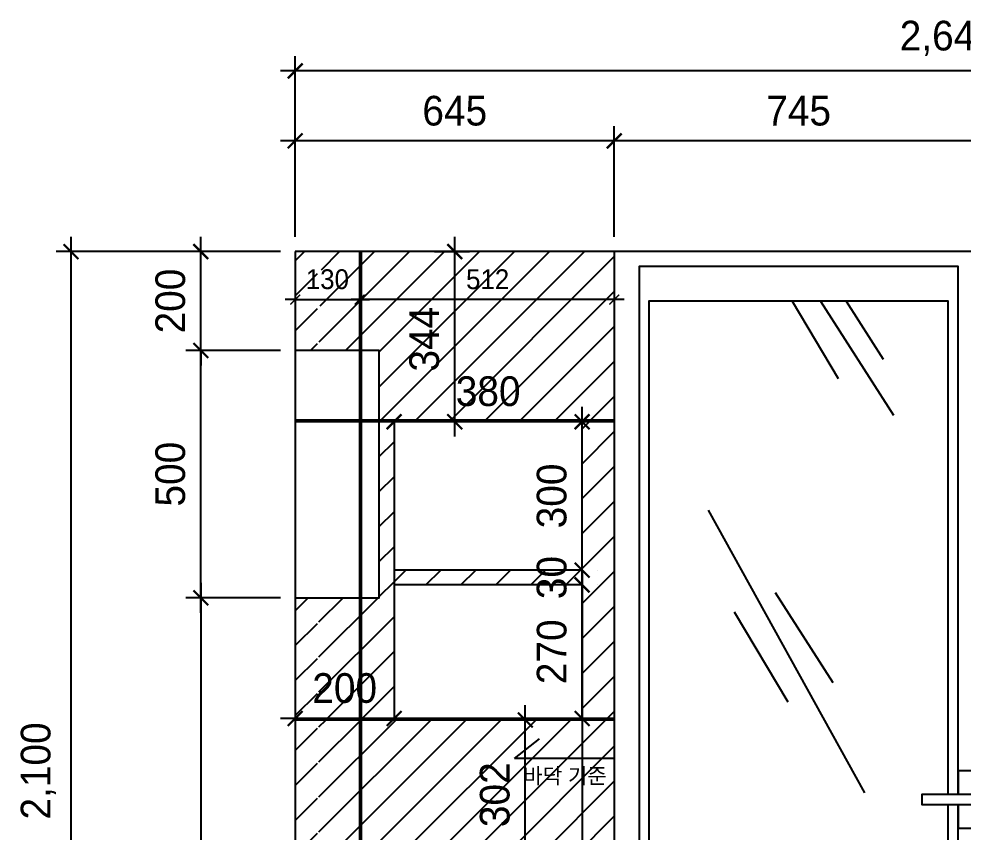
# Model space of a CAD drawing. Header units: millimetres. Extents: x 217202 to 745838, y -6815 to 171372.
# Drawn here: x 318119 to 320027, y 7904 to 9548 of the extents above; entities that cross this region are included whole.
import ezdxf

# ---------------------------------------------------------------- set-up
doc = ezdxf.new("R2010")
doc.units = ezdxf.units.MM
doc.header["$PDMODE"] = 3
doc.layers.get('DEFPOINTS').update_dxf_attribs({"color": 248})
for name, color, linetype in [('03-WAL NEW', 3, 'Continuous'), ('06-FUR', 6, 'Continuous'), ('C-WALL1', 2, 'Continuous'), ('TOILET-1', 6, 'Continuous')]:
    doc.layers.add(name, color=color, linetype=linetype)
doc.styles.add('HY 울릉도 L', font='')
doc.styles.add('코레일둥고', font='Korail_Round_Gothic_Medium.ttf')
doc.styles.get('HY 울릉도 L').set_extended_font_data('HY울릉도L')
doc.dimstyles.new('30', dxfattribs={"dimscale": 30, "dimtxt": 2, "dimasz": 1, "dimexe": 1, "dimexo": 1, "dimgap": 1, "dimtad": 1, "dimdec": 0, "dimrnd": 0.05, "dimdsep": 46, "dimlunit": 6, "dimtxsty": 'HY 울릉도 L', "dimblk": 'ARCHTICK', "dimcen": 2.5, "dimdle": 1, "dimclrd": 133, "dimclre": 133, "dimclrt": 30, "dimadec": 0, "dimazin": 0, "dimtfac": 1, "dimtdec": 0, "dimtix": 1, "dimtmove": 2, "dimatfit": 3, "dimldrblk": 'ARCHTICK', "dimfxl": 1, "dimlwd": -1, "dimlwe": -1, "dimarcsym": 0})
pattern_1 = [(45, (-23943.39064365788, -13383.73367450304), (-35.35533905932738, 35.35533905932738), [])]

# ---------------------------------------------------------------- blocks, each defined once
blk = doc.blocks.new('_ArchTick')
at = {"color": 0, "linetype": 'ByBlock', "const_width": 0.15}
blk.add_lwpolyline([(-0.5, -0.5), (0.5, 0.5)], dxfattribs=at)
blk = doc.blocks.new('*D1124')
at = {"layer": '06-FUR', "color": 133, "transparency": 16777216}
for p, q in [((318224.2147963512, 9107.944223524288), (318224.2147963512, 6947.944223524273)), ((318647.4007918618, 9077.944223524288), (318194.2147963512, 9077.944223524288)), ((318647.4007918618, 6977.944223524273), (318194.2147963512, 6977.944223524273))]:
    blk.add_line(p, q, dxfattribs=at)
at = {"layer": 'DEFPOINTS', "color": 0, "transparency": 16777216}
for p in [(318677.4007918618, 9077.944223524288), (318224.2147963512, 6977.944223524273), (318677.4007918618, 6977.944223524273)]:
    blk.add_point(p, dxfattribs=at)
at = {"layer": '06-FUR', "color": 133, "transparency": 16777216, "xscale": 30, "yscale": 30, "zscale": 30}
for p, rotation in [((318224.2147963512, 9077.944223524288), 90), ((318224.2147963512, 6977.944223524273), 270)]:
    blk.add_blockref('_ArchTick', p, dxfattribs=dict(at, rotation=rotation))
at = {"layer": '06-FUR', "color": 30, "transparency": 16777216, "insert": (318158.2717841394, 8027.944223524189), "char_height": 60, "attachment_point": 5, "rotation": 90, "style": 'HY 울릉도 L'}
blk.add_mtext('2,100', dxfattribs=at)
blk = doc.blocks.new('*D1110')
at = {"layer": 'DEFPOINTS', "color": 0, "transparency": 16777216}
for p in [(318677.4007918617, 8980.923959101647), (318807.4007918618, 8980.923959101647), (318807.4007918618, 8980.923959101632)]:
    blk.add_point(p, dxfattribs=at)
at = {"layer": 'TOILET-1', "color": 133, "transparency": 16777216}
for p, q in [((318677.4007918617, 8980.923959101632), (318657.4007918617, 8980.923959101632)), ((318677.4007918617, 8980.923959101632), (318807.4007918618, 8980.923959101632)), ((318807.4007918618, 8980.923959101632), (318827.4007918618, 8980.923959101632))]:
    blk.add_line(p, q, dxfattribs=at)
at = {"layer": 'TOILET-1', "color": 133, "transparency": 16777216, "xscale": 20, "yscale": 20, "zscale": 20}
blk.add_blockref('_ArchTick', (318677.4007918617, 8980.923959101632), dxfattribs=at)
at = {"layer": 'TOILET-1', "color": 133, "transparency": 16777216, "xscale": 20, "yscale": 20, "zscale": 20, "rotation": 180}
blk.add_blockref('_ArchTick', (318807.4007918618, 8980.923959101632), dxfattribs=at)
at = {"layer": 'TOILET-1', "color": 30, "true_color": 0xeb7024, "transparency": 16777216, "insert": (318742.4007918617, 9021.819481489692), "char_height": 40, "attachment_point": 5, "style": 'HY 울릉도 L'}
blk.add_mtext('130', dxfattribs=at)
blk = doc.blocks.new('*D1111')
at = {"layer": 'DEFPOINTS', "color": 0, "transparency": 16777216}
for p in [(318810.4007918618, 8980.923959101632), (318810.4007918618, 8980.923959101647), (319322.4007918617, 8980.923959101647)]:
    blk.add_point(p, dxfattribs=at)
at = {"layer": 'TOILET-1', "color": 133, "transparency": 16777216}
blk.add_line((319342.4007918617, 8980.923959101647), (318790.4007918618, 8980.923959101647), dxfattribs=at)
at = {"layer": 'TOILET-1', "color": 133, "transparency": 16777216, "xscale": 20, "yscale": 20, "zscale": 20, "rotation": 180}
blk.add_blockref('_ArchTick', (318810.4007918618, 8980.923959101647), dxfattribs=at)
at = {"layer": 'TOILET-1', "color": 133, "transparency": 16777216, "xscale": 20, "yscale": 20, "zscale": 20}
blk.add_blockref('_ArchTick', (319322.4007918617, 8980.923959101647), dxfattribs=at)
at = {"layer": 'TOILET-1', "color": 30, "true_color": 0xeb7024, "transparency": 16777216, "insert": (319066.4007918617, 9021.792344447644), "char_height": 40, "attachment_point": 5, "style": 'HY 울릉도 L'}
blk.add_mtext('512', dxfattribs=at)
blk = doc.blocks.new('*D1127')
at = {"layer": '06-FUR', "color": 133, "transparency": 16777216}
for p, q in [((318486.5091398482, 8407.944223524273), (318486.5091398482, 6947.94422352428)), ((318647.4007918618, 8377.944223524273), (318456.5091398482, 8377.944223524273)), ((318647.4007918618, 6977.94422352428), (318456.5091398482, 6977.94422352428))]:
    blk.add_line(p, q, dxfattribs=at)
at = {"layer": 'DEFPOINTS', "color": 0, "transparency": 16777216}
for p in [(318677.4007918618, 8377.944223524273), (318486.5091398482, 6977.94422352428), (318677.4007918618, 6977.94422352428)]:
    blk.add_point(p, dxfattribs=at)
at = {"layer": '06-FUR', "color": 133, "transparency": 16777216, "xscale": 30, "yscale": 30, "zscale": 30}
for p, rotation in [((318486.5091398482, 8377.944223524273), 90), ((318486.5091398482, 6977.94422352428), 270)]:
    blk.add_blockref('_ArchTick', p, dxfattribs=dict(at, rotation=rotation))
at = {"layer": '06-FUR', "color": 30, "transparency": 16777216, "insert": (318420.5661276365, 7677.944223524185), "char_height": 60, "attachment_point": 5, "rotation": 90, "style": 'HY 울릉도 L'}
blk.add_mtext('1,400', dxfattribs=at)
blk = doc.blocks.new('*D1109')
at = {"layer": '06-FUR', "color": 133, "transparency": 16777216}
for p, q in [((318486.5091398491, 8347.944223524273), (318486.5091398491, 8907.944223524273)), ((318647.4007918618, 8877.944223524273), (318456.5091398491, 8877.944223524273)), ((318647.4007918618, 8377.944223524273), (318456.5091398491, 8377.944223524273))]:
    blk.add_line(p, q, dxfattribs=at)
at = {"layer": 'DEFPOINTS', "color": 0, "transparency": 16777216}
for p in [(318486.5091398491, 8877.944223524273), (318677.4007918618, 8877.944223524273), (318677.4007918618, 8377.944223524273)]:
    blk.add_point(p, dxfattribs=at)
at = {"layer": '06-FUR', "color": 133, "transparency": 16777216, "xscale": 30, "yscale": 30, "zscale": 30}
for p, rotation in [((318486.5091398491, 8877.944223524273), 90), ((318486.5091398491, 8377.944223524273), 270)]:
    blk.add_blockref('_ArchTick', p, dxfattribs=dict(at, rotation=rotation))
at = {"layer": '06-FUR', "color": 30, "transparency": 16777216, "insert": (318425.2065618301, 8627.94422352418), "char_height": 60, "attachment_point": 5, "rotation": 90, "style": 'HY 울릉도 L'}
blk.add_mtext('500', dxfattribs=at)
blk = doc.blocks.new('*D1125')
at = {"layer": '06-FUR', "color": 133, "transparency": 16777216}
for p, q in [((318486.509139849, 9077.944223524288), (318486.509139849, 9107.944223524288)), ((318647.4007918618, 9077.944223524288), (318456.509139849, 9077.944223524288)), ((318486.509139849, 8877.944223524273), (318486.509139849, 9077.944223524288)), ((318647.4007918618, 8877.944223524273), (318456.509139849, 8877.944223524273)), ((318486.509139849, 8877.944223524273), (318486.509139849, 8847.944223524273))]:
    blk.add_line(p, q, dxfattribs=at)
at = {"layer": 'DEFPOINTS', "color": 0, "transparency": 16777216}
for p in [(318486.509139849, 9077.944223524288), (318677.4007918618, 9077.944223524288), (318677.4007918618, 8877.944223524273)]:
    blk.add_point(p, dxfattribs=at)
at = {"layer": '06-FUR', "color": 133, "transparency": 16777216, "xscale": 30, "yscale": 30, "zscale": 30}
for p, rotation in [((318486.509139849, 9077.944223524288), 270), ((318486.509139849, 8877.944223524273), 90)]:
    blk.add_blockref('_ArchTick', p, dxfattribs=dict(at, rotation=rotation))
at = {"layer": '06-FUR', "color": 30, "transparency": 16777216, "insert": (318425.247267393, 8977.944223524188), "char_height": 60, "attachment_point": 5, "rotation": 90, "style": 'HY 울릉도 L'}
blk.add_mtext('200', dxfattribs=at)
blk = doc.blocks.new('*D1126')
at = {"layer": '06-FUR', "color": 133, "transparency": 16777216}
for p, q in [((318677.4007918617, 9107.944223524284), (318677.4007918617, 9331.751898424389)), ((319322.4007918617, 9107.944223524284), (319322.4007918617, 9331.751898424389)), ((319352.4007918617, 9301.751898424389), (318647.4007918617, 9301.751898424389))]:
    blk.add_line(p, q, dxfattribs=at)
at = {"layer": 'DEFPOINTS', "color": 0, "transparency": 16777216}
for p in [(318677.4007918617, 9301.751898424389), (318677.4007918617, 9077.944223524284), (319322.4007918617, 9077.944223524284)]:
    blk.add_point(p, dxfattribs=at)
at = {"layer": '06-FUR', "color": 133, "transparency": 16777216, "xscale": 30, "yscale": 30, "zscale": 30, "rotation": 180}
blk.add_blockref('_ArchTick', (318677.4007918617, 9301.751898424389), dxfattribs=at)
at = {"layer": '06-FUR', "color": 133, "transparency": 16777216, "xscale": 30, "yscale": 30, "zscale": 30}
blk.add_blockref('_ArchTick', (319322.4007918617, 9301.751898424389), dxfattribs=at)
at = {"layer": '06-FUR', "color": 30, "transparency": 16777216, "insert": (318999.9007918617, 9362.403187433887), "char_height": 60, "attachment_point": 5, "style": 'HY 울릉도 L'}
blk.add_mtext('645', dxfattribs=at)
blk = doc.blocks.new('*D1128')
at = {"layer": '06-FUR', "color": 133, "transparency": 16777216}
for p, q in [((318677.4007918618, 9107.944223524299), (318677.4007918618, 9473.0599847012)), ((321317.4007918618, 9107.944223524284), (321317.4007918618, 9473.0599847012)), ((321347.4007918618, 9443.0599847012), (318647.4007918618, 9443.0599847012))]:
    blk.add_line(p, q, dxfattribs=at)
at = {"layer": 'DEFPOINTS', "color": 0, "transparency": 16777216}
for p in [(318677.4007918618, 9443.0599847012), (318677.4007918618, 9077.944223524299), (321317.4007918618, 9077.944223524284)]:
    blk.add_point(p, dxfattribs=at)
at = {"layer": '06-FUR', "color": 133, "transparency": 16777216, "xscale": 30, "yscale": 30, "zscale": 30, "rotation": 180}
blk.add_blockref('_ArchTick', (318677.4007918618, 9443.0599847012), dxfattribs=at)
at = {"layer": '06-FUR', "color": 133, "transparency": 16777216, "xscale": 30, "yscale": 30, "zscale": 30}
blk.add_blockref('_ArchTick', (321317.4007918618, 9443.0599847012), dxfattribs=at)
at = {"layer": '06-FUR', "color": 30, "transparency": 16777216, "insert": (319997.4007918618, 9509.002996912868), "char_height": 60, "attachment_point": 5, "style": 'HY 울릉도 L'}
blk.add_mtext('2,640', dxfattribs=at)
blk = doc.blocks.new('*D1130')
at = {"layer": '06-FUR', "color": 133, "transparency": 16777216}
for p, q in [((319322.4007918618, 9107.944223524284), (319322.4007918618, 9331.751898424389)), ((320067.4007918616, 9107.944223524284), (320067.4007918616, 9331.751898424389)), ((320097.4007918616, 9301.751898424389), (319292.4007918618, 9301.751898424389))]:
    blk.add_line(p, q, dxfattribs=at)
at = {"layer": 'DEFPOINTS', "color": 0, "transparency": 16777216}
for p in [(319322.4007918618, 9301.751898424389), (319322.4007918618, 9077.944223524284), (320067.4007918616, 9077.944223524284)]:
    blk.add_point(p, dxfattribs=at)
at = {"layer": '06-FUR', "color": 133, "transparency": 16777216, "xscale": 30, "yscale": 30, "zscale": 30, "rotation": 180}
blk.add_blockref('_ArchTick', (319322.4007918618, 9301.751898424389), dxfattribs=at)
at = {"layer": '06-FUR', "color": 133, "transparency": 16777216, "xscale": 30, "yscale": 30, "zscale": 30}
blk.add_blockref('_ArchTick', (320067.4007918616, 9301.751898424389), dxfattribs=at)
at = {"layer": '06-FUR', "color": 30, "transparency": 16777216, "insert": (319694.9007918617, 9362.403187433887), "char_height": 60, "attachment_point": 5, "style": 'HY 울릉도 L'}
blk.add_mtext('745', dxfattribs=at)
blk = doc.blocks.new('*D1150')
at = {"layer": '06-FUR', "color": 133, "transparency": 16777216}
for p, q in [((319257.4007918619, 8163.94422352428), (319257.4007918619, 6947.944223524288)), ((318907.4007918618, 8133.94422352428), (319287.4007918619, 8133.94422352428)), ((318907.4007918618, 6977.944223524288), (319287.4007918619, 6977.944223524288))]:
    blk.add_line(p, q, dxfattribs=at)
at = {"layer": 'DEFPOINTS', "color": 0, "transparency": 16777216}
for p in [(318877.4007918618, 8133.94422352428), (318877.4007918618, 6977.944223524288), (319257.4007918619, 6977.944223524288)]:
    blk.add_point(p, dxfattribs=at)
at = {"layer": '06-FUR', "color": 133, "transparency": 16777216, "xscale": 30, "yscale": 30, "zscale": 30}
for p, rotation in [((319257.4007918619, 8133.94422352428), 90), ((319257.4007918619, 6977.944223524288), 270)]:
    blk.add_blockref('_ArchTick', p, dxfattribs=dict(at, rotation=rotation))
at = {"layer": '06-FUR', "color": 30, "transparency": 16777216, "insert": (319192.1090686597, 7555.944223524192), "char_height": 60, "attachment_point": 5, "rotation": 90, "style": 'HY 울릉도 L'}
blk.add_mtext('1,156', dxfattribs=at)
blk = doc.blocks.new('*D1151')
at = {"layer": '06-FUR', "color": 133, "transparency": 16777216}
for p, q in [((318999.9007918632, 8703.944223524284), (318999.9007918632, 9107.944223524299)), ((318958.6500445969, 9077.944223524299), (319029.9007918632, 9077.944223524299)), ((319029.9007918625, 8733.944223524284), (319029.9007918632, 8733.944223524284))]:
    blk.add_line(p, q, dxfattribs=at)
at = {"layer": 'DEFPOINTS', "color": 0, "transparency": 16777216}
for p in [(318928.6500445969, 9077.944223524299), (318999.9007918632, 9077.944223524299), (318999.9007918625, 8733.944223524284)]:
    blk.add_point(p, dxfattribs=at)
at = {"layer": '06-FUR', "color": 133, "transparency": 16777216, "xscale": 30, "yscale": 30, "zscale": 30}
for p, rotation in [((318999.9007918632, 9077.944223524299), 90), ((318999.9007918632, 8733.944223524284), 270)]:
    blk.add_blockref('_ArchTick', p, dxfattribs=dict(at, rotation=rotation))
at = {"layer": '06-FUR', "color": 30, "transparency": 16777216, "insert": (318938.5575082807, 8900.79598252089), "char_height": 60, "attachment_point": 5, "rotation": 90, "style": 'HY 울릉도 L'}
blk.add_mtext('344', dxfattribs=at)
blk = doc.blocks.new('*D1152')
at = {"layer": '06-FUR', "color": 133, "transparency": 16777216}
for p, q in [((319257.4007918623, 8403.94422352428), (319257.4007918623, 8763.94422352428)), ((319287.4007918618, 8733.94422352428), (319287.4007918623, 8733.94422352428)), ((319287.4007918618, 8433.94422352428), (319287.4007918623, 8433.94422352428))]:
    blk.add_line(p, q, dxfattribs=at)
at = {"layer": 'DEFPOINTS', "color": 0, "transparency": 16777216}
for p in [(319257.4007918618, 8733.94422352428), (319257.4007918623, 8733.94422352428), (319257.4007918618, 8433.94422352428)]:
    blk.add_point(p, dxfattribs=at)
at = {"layer": '06-FUR', "color": 133, "transparency": 16777216, "xscale": 30, "yscale": 30, "zscale": 30}
for p, rotation in [((319257.4007918623, 8733.94422352428), 90), ((319257.4007918623, 8433.94422352428), 270)]:
    blk.add_blockref('_ArchTick', p, dxfattribs=dict(at, rotation=rotation))
at = {"layer": '06-FUR', "color": 30, "transparency": 16777216, "insert": (319196.0575082802, 8583.944223524188), "char_height": 60, "attachment_point": 5, "rotation": 90, "style": 'HY 울릉도 L'}
blk.add_mtext('300', dxfattribs=at)
blk = doc.blocks.new('*D1153')
at = {"layer": '06-FUR', "color": 133, "transparency": 16777216}
for p, q in [((319257.4007918623, 8433.94422352428), (319257.4007918623, 8103.94422352428)), ((319287.4007918618, 8403.94422352428), (319287.4007918623, 8403.94422352428)), ((319287.4007918618, 8133.94422352428), (319287.4007918623, 8133.94422352428))]:
    blk.add_line(p, q, dxfattribs=at)
at = {"layer": 'DEFPOINTS', "color": 0, "transparency": 16777216}
for p in [(319257.4007918618, 8403.94422352428), (319257.4007918618, 8133.94422352428), (319257.4007918623, 8133.94422352428)]:
    blk.add_point(p, dxfattribs=at)
at = {"layer": '06-FUR', "color": 133, "transparency": 16777216, "xscale": 30, "yscale": 30, "zscale": 30}
for p, rotation in [((319257.4007918623, 8403.94422352428), 90), ((319257.4007918623, 8133.94422352428), 270)]:
    blk.add_blockref('_ArchTick', p, dxfattribs=dict(at, rotation=rotation))
at = {"layer": '06-FUR', "color": 30, "transparency": 16777216, "insert": (319196.1389194063, 8268.944223524188), "char_height": 60, "attachment_point": 5, "rotation": 90, "style": 'HY 울릉도 L'}
blk.add_mtext('270', dxfattribs=at)
blk = doc.blocks.new('*D1154')
at = {"layer": '06-FUR', "color": 133, "transparency": 16777216}
for p, q in [((319257.4007918624, 8433.94422352428), (319257.4007918624, 8463.94422352428)), ((319257.4007918624, 8403.944223524288), (319257.4007918624, 8433.94422352428)), ((319287.4007918618, 8433.94422352428), (319287.4007918624, 8433.94422352428)), ((319257.4007918624, 8403.944223524288), (319257.4007918624, 8373.944223524288)), ((319287.400791862, 8403.944223524288), (319287.4007918624, 8403.944223524288))]:
    blk.add_line(p, q, dxfattribs=at)
at = {"layer": 'DEFPOINTS', "color": 0, "transparency": 16777216}
for p in [(319257.4007918618, 8433.94422352428), (319257.4007918624, 8433.94422352428), (319257.400791862, 8403.944223524288)]:
    blk.add_point(p, dxfattribs=at)
at = {"layer": '06-FUR', "color": 133, "transparency": 16777216, "xscale": 30, "yscale": 30, "zscale": 30}
for p, rotation in [((319257.4007918624, 8433.94422352428), 270), ((319257.4007918624, 8403.944223524288), 90)]:
    blk.add_blockref('_ArchTick', p, dxfattribs=dict(at, rotation=rotation))
at = {"layer": '06-FUR', "color": 30, "transparency": 16777216, "insert": (319196.0575082803, 8418.944223524191), "char_height": 60, "attachment_point": 5, "rotation": 90, "style": 'HY 울릉도 L'}
blk.add_mtext('30', dxfattribs=at)
blk = doc.blocks.new('*D1163')
at = {"layer": '06-FUR', "color": 133, "transparency": 16777216}
blk.add_line((319287.4007918617, 8733.944223524277), (318847.4007918617, 8733.944223524277), dxfattribs=at)
at = {"layer": 'DEFPOINTS', "color": 0, "transparency": 16777216}
for p in [(318877.4007918617, 8733.944223524277), (318877.4007918617, 8733.944223524277), (319257.4007918617, 8733.944223524277)]:
    blk.add_point(p, dxfattribs=at)
at = {"layer": '06-FUR', "color": 133, "transparency": 16777216, "xscale": 30, "yscale": 30, "zscale": 30, "rotation": 180}
blk.add_blockref('_ArchTick', (318877.4007918617, 8733.944223524277), dxfattribs=at)
at = {"layer": '06-FUR', "color": 133, "transparency": 16777216, "xscale": 30, "yscale": 30, "zscale": 30}
blk.add_blockref('_ArchTick', (319257.4007918617, 8733.944223524277), dxfattribs=at)
at = {"layer": '06-FUR', "color": 30, "transparency": 16777216, "insert": (319067.4007918617, 8795.287507106366), "char_height": 60, "attachment_point": 5, "style": 'HY 울릉도 L'}
blk.add_mtext('380', dxfattribs=at)
blk = doc.blocks.new('*D1166')
at = {"layer": '06-FUR', "color": 133, "transparency": 16777216}
for p, q in [((319142.4007918623, 7798.94422352427), (319142.4007918623, 8160.94422352428)), ((319172.4007918619, 8130.94422352428), (319172.4007918623, 8130.94422352428)), ((319172.4007918619, 7828.94422352427), (319172.4007918623, 7828.94422352427))]:
    blk.add_line(p, q, dxfattribs=at)
at = {"layer": 'DEFPOINTS', "color": 0, "transparency": 16777216}
for p in [(319142.4007918619, 8130.94422352428), (319142.4007918623, 8130.94422352428), (319142.4007918619, 7828.94422352427)]:
    blk.add_point(p, dxfattribs=at)
at = {"layer": '06-FUR', "color": 133, "transparency": 16777216, "xscale": 30, "yscale": 30, "zscale": 30}
for p, rotation in [((319142.4007918623, 8130.94422352428), 90), ((319142.4007918623, 7828.94422352427), 270)]:
    blk.add_blockref('_ArchTick', p, dxfattribs=dict(at, rotation=rotation))
at = {"layer": '06-FUR', "color": 30, "transparency": 16777216, "insert": (319081.0575082802, 7979.944223524183), "char_height": 60, "attachment_point": 5, "rotation": 90, "style": 'HY 울릉도 L'}
blk.add_mtext('302', dxfattribs=at)
blk = doc.blocks.new('*D1167')
at = {"layer": '06-FUR', "color": 133, "transparency": 16777216}
for p, q in [((318677.4007918617, 8133.94422352427), (318647.4007918617, 8133.944223524268)), ((318877.4007918617, 8133.944223524277), (318677.4007918617, 8133.94422352427)), ((318877.4007918617, 8133.944223524277), (318907.4007918617, 8133.944223524278))]:
    blk.add_line(p, q, dxfattribs=at)
at = {"layer": 'DEFPOINTS', "color": 0, "transparency": 16777216}
for p in [(318677.4007918617, 8133.94422352427), (318677.4007918617, 8133.94422352427), (318877.4007918617, 8133.944223524277)]:
    blk.add_point(p, dxfattribs=at)
at = {"layer": '06-FUR', "color": 133, "transparency": 16777216, "xscale": 30, "yscale": 30, "zscale": 30}
for p, rotation in [((318677.4007918617, 8133.94422352427), 2.086443871040067e-12), ((318877.4007918617, 8133.944223524277), 180.0000000000021)]:
    blk.add_blockref('_ArchTick', p, dxfattribs=dict(at, rotation=rotation))
at = {"layer": '06-FUR', "color": 30, "transparency": 16777216, "insert": (318777.4007918617, 8195.206095980175), "char_height": 60, "attachment_point": 5, "style": 'HY 울릉도 L'}
blk.add_mtext('200', dxfattribs=at)

msp = doc.modelspace()

# ---------------------------------------------------------------- hatches: boundary and pattern name
at = {"layer": '03-WAL NEW'}
h = msp.add_hatch(dxfattribs=at)
h.set_pattern_fill('_USER', color=8, scale=50, angle=45, pattern_type=0)
h.set_pattern_definition(pattern_1)
h.paths.add_polyline_path([(318877.4007918617, 8733.944223524273), (318847.4007918617, 8733.94422352427), (318847.4007918617, 8377.94422352427), (318725.4007918617, 8377.94422352427), (318725.4007918617, 8133.94422352427), (318877.4007918617, 8133.944223524273)])
h.paths.add_polyline_path([(318722.4007918617, 8377.94422352427), (318677.4007918617, 8377.94422352427), (318677.4007918617, 8133.94422352427), (318722.4007918617, 8133.94422352427)])
edge = h.paths.add_edge_path()
edge.add_line((318722.4007918617, 8130.94422352427), (318677.4007918617, 8130.94422352427))
edge.add_line((318677.4007918617, 8130.94422352427), (318677.4007918618, 7667.511986489752))
edge.add_arc((318682.4007918618, 7667.511986489752), 5, 90, 180, ccw=False)
edge.add_line((318682.4007918618, 7672.511986489752), (318722.4007918617, 7672.511986489752))
edge.add_line((318722.4007918617, 7672.511986489752), (318722.4007918617, 8130.94422352427))
edge = h.paths.add_edge_path()
edge.add_line((319322.4007918618, 8130.944223524277), (318725.4007918617, 8130.94422352427))
edge.add_line((318725.4007918617, 8130.94422352427), (318725.4007918617, 7672.511986489752))
edge.add_line((318725.4007918617, 7672.511986489752), (318940.8346860777, 7672.511986489752))
edge.add_arc((318940.8346860775, 7667.511986489599), 5.000000000152795, -15.422445045006214, 89.99999999733188, ccw=False)
edge.add_line((318945.6546425843, 7666.182317630692), (318940.3809377339, 7647.065506829089))
edge.add_arc((321283.607394968, 7569.611213048154), 2344.506216137437, 178.1068031513431, 180.9449988826241)
edge.add_line((318939.4200599992, 7530.944223524273), (319322.4007918618, 7530.944223524277))
edge.add_line((319322.4007918618, 7530.944223524277), (319322.4007918618, 8130.944223524277))
h.paths.add_polyline_path([(319027.6124320404, 7828.944223524255), (319257.6124320404, 7828.944223524255), (319257.6124320404, 7530.944223524277), (319027.6124320404, 7530.944223524277)], flags=16)
h.paths.add_polyline_path([(319067.9717247186, 7787.960914684189), (319217.2531393623, 7787.960914684189), (319217.2531393623, 7764.343737859823), (319208.2470182045, 7751.698822242537), (319192.5185486733, 7743.672552417227), (319217.2531393623, 7743.672552417227), (319217.2531393623, 7572.36074599259), (319067.9717247186, 7572.36074599259), (319067.9717247186, 7743.672552417227), (319192.5185486733, 7743.672552417227), (319208.2470182045, 7764.343737859823), (319067.9717247186, 7764.343737859823)], flags=0)
h.paths.add_polyline_path([(319322.4007918618, 8733.944223524277), (319257.4007918617, 8733.944223524277), (319257.4007918617, 8133.944223524277), (319322.4007918618, 8133.944223524277)])
h.paths.add_polyline_path([(319322.4007918617, 9077.944223524302), (318731.4007918631, 9077.944223524306), (318725.4007918617, 8877.94422352427), (318847.4007918617, 8877.94422352427), (318847.4007918617, 8736.944223524273), (319322.4007918618, 8736.944223524277)])
h.paths.add_polyline_path([(318722.4007918616, 9077.944223524295), (318677.4007918616, 9077.944223524295), (318677.4007918617, 8877.94422352427), (318722.4007918617, 8877.94422352427)])
edge = h.paths.add_edge_path()
edge.add_line((319322.4007918618, 7527.944223524277), (318939.4714647176, 7527.944223524273))
edge.add_arc((321283.6073949675, 7569.611213069578), 2344.50621613731, 181.0183245927269, 184.5969059478779)
edge.add_arc((318956.6108000845, 7382.511986489752), 9.99999999999991, 184.5969059473588, 270)
edge.add_line((318956.6108000845, 7372.511986489752), (319269.3421308802, 7372.511986489752))
edge.add_line((319269.3421308802, 7372.511986489752), (319322.4007918618, 7372.511986489752))
edge.add_line((319322.4007918618, 7372.511986489752), (319322.4007918618, 7375.355380502975))
edge.add_line((319322.4007918618, 7375.355380502975), (319292.089282986, 7375.355380502975))
edge.add_line((319292.089282986, 7375.355380502975), (319010.7665461783, 7375.355380502975))
edge.add_arc((319010.7665461783, 7375.785924089911), 0.4305435869355279, 111.80140948617199, 270, ccw=False)
edge.add_arc((319062.1088215403, 7247.430235686412), 138.6738507843427, 105.5284420849789, 111.80140948655779, ccw=False)
edge.add_arc((319049.0674366154, 7294.36546309732), 89.96047179179526, 90.64418674893778, 105.5284420849909, ccw=False)
edge.add_arc((319146.4177709974, -1363.881970563252), 8748.755174872247, 89.13906907531327, 90.64418674891971, ccw=False)
edge.add_arc((319204.2883173086, 2487.168580778956), 4897.269831641212, 88.6180049752482, 89.13906907531049, ccw=False)
edge.add_line((319322.4007918618, 7383.013885448834), (319322.4007918618, 7527.944223524277))
h.paths.add_polyline_path([(319138.0086472298, 7460.997600128971), (319138.0086472298, 7469.389271014001), (319024.643654014, 7469.389271014001), (319024.643654014, 7460.997600128971)], flags=16)
h.paths.add_polyline_path([(318986.6219587548, 7426.276652289451), (318986.6219587548, 7685.611794758921), (318939.1388662386, 7685.985353406531), (318939.1388662386, 7426.650210937061)])
h = msp.add_hatch(dxfattribs=at)
h.set_pattern_fill('_USER', color=8, scale=50, angle=45, pattern_type=0)
h.set_pattern_definition(pattern_1)
h.paths.add_polyline_path([(319257.4007918617, 8433.944223524277), (318877.4007918617, 8433.944223524277), (318877.4007918617, 8403.944223524277), (319257.4007918617, 8403.944223524277)])
h.paths.add_polyline_path([(319252.9028271404, 8352.980858530971), (319252.9028271404, 8484.907588517404), (319139.5378339246, 8484.907588517404), (319139.5378339246, 8352.980858530971)], flags=9)

# ---------------------------------------------------------------- linework, layer by layer
at = {"layer": 'C-WALL1'}
for p, q in [((318677.4007918617, 9077.944223524284), (318677.4007918617, 6977.94422352427)), ((321317.4007918618, 9077.944223524284), (318677.4007918618, 9077.944223524299)), ((319322.4007918617, 9077.944223524284), (319322.4007918618, 6977.944223524284)), ((319257.4007918617, 8433.944223524277), (318877.4007918617, 8433.944223524277)), ((319257.4007918617, 8403.944223524277), (318877.4007918617, 8403.944223524277))]:
    msp.add_line(p, q, dxfattribs=at)
at = {"layer": 'C-WALL1', "color": 8}
for p, q in [((319681.6612335768, 8977.944223524291), (319774.9093193561, 8821.517031009129)), ((319739.1031079022, 8977.944223524284), (319886.9873558467, 8747.142190642518)), ((319790.8320344527, 8977.944223524299), (319865.9990279651, 8860.255023582193)), ((319512.4272622762, 8555.289818104002), (319827.7996215692, 7983.640893456753)), ((319647.8370709929, 8388.588333765621), (319764.1222506096, 8206.52025953901)), ((319564.4996256311, 8349.850341192558), (319673.0325420005, 8167.782266965945))]:
    msp.add_line(p, q, dxfattribs=at)
at = {"layer": 'C-WALL1'}
for points in [[(320067.4007918616, 7912.537588496687), (320067.4007918616, 9077.944223524284), (319322.4007918618, 9077.944223524284), (319322.4007918618, 6977.944223524277), (320067.4007918616, 6977.944223524277), (320067.4007918616, 7530.944223524284)], [(320017.4007918616, 7980.096013779616), (320017.4007918616, 9047.944223524284), (319372.4007918618, 9047.944223524284), (319372.4007918618, 7027.944223524277), (320017.4007918616, 7027.944223524277), (320017.4007918616, 7960.385798241348)], [(319997.4007918616, 7980.096013779616), (319997.4007918616, 8977.944223524284), (319392.4007918618, 8977.944223524284), (319392.4007918618, 7047.944223524277), (319997.4007918616, 7047.944223524277), (319997.4007918616, 7960.385798241348)], [(320017.4007918616, 7960.385798241348), (320017.4007918616, 7912.537588496687), (320067.4007918616, 7912.537588496687), (320067.4007918616, 8027.944223524284), (320017.4007918616, 8027.944223524284), (320017.4007918616, 7980.096013779616)]]:
    msp.add_lwpolyline(points, dxfattribs=at)
for points in [[(318677.4007918617, 8377.94422352427), (318847.4007918617, 8377.94422352427), (318847.4007918617, 8877.94422352427), (318677.4007918617, 8877.94422352427)], [(318877.4007918617, 8133.944223524277), (319257.4007918617, 8133.944223524277), (319257.4007918617, 8733.944223524277), (318877.4007918617, 8733.944223524277)], [(320052.9763502663, 7980.096013779616), (319943.8464431576, 7980.096013779616), (319943.8464431576, 7960.385798241348), (320052.9763502663, 7960.385798241348)]]:
    msp.add_lwpolyline(points, close=True, dxfattribs=at)
at = {"layer": 'TOILET-1', "color": 30, "true_color": 0xeb7024}
for p, q in [((318807.4007918618, 9077.944223524288), (318807.4007918618, 6977.94422352428)), ((318810.4007918618, 9077.944223524288), (318810.4007918618, 6977.94422352428)), ((319322.4007918618, 8736.944223524277), (318677.4007918617, 8736.94422352427)), ((319322.4007918618, 8733.944223524277), (318677.4007918617, 8733.94422352427)), ((319322.4007918618, 8133.944223524277), (318677.4007918617, 8133.94422352427)), ((319322.4007918618, 8130.944223524277), (318677.4007918617, 8130.94422352427)), ((319120.662751606, 8052.944223524284), (319171.2029705457, 8092.599385997202)), ((319322.4007918617, 8052.944223524284), (319120.662751606, 8052.944223524284))]:
    msp.add_line(p, q, dxfattribs=at)

# ---------------------------------------------------------------- texts
at = {"layer": 'TOILET-1', "color": 30, "true_color": 0xeb7024, "insert": (319138.304215336, 8033.639109201942), "char_height": 31.41418391627316, "attachment_point": 1, "style": '코레일둥고'}
msp.add_mtext_dynamic_manual_height_columns('{\\fGulim|b0|i0|c129|p50;바닥 기준}', width=204.9745262103924, gutter_width=1747.967486138007, heights=[0], dxfattribs=at)

# ---------------------------------------------------------------- dimensions: what is measured, and where the dimension line sits
at = {"layer": '06-FUR'}
for base, p1, p2, picture, middle in [((318677.4007918618, 9443.0599847012), (321317.4007918618, 9077.944223524284), (318677.4007918618, 9077.944223524299), '*D1128', (319997.4007918618, 9509.002996912868)), ((318677.4007918617, 9301.751898424389), (319322.4007918617, 9077.944223524284), (318677.4007918617, 9077.944223524284), '*D1126', (318999.9007918617, 9362.403187433887)), ((319322.4007918618, 9301.751898424389), (320067.4007918616, 9077.944223524284), (319322.4007918618, 9077.944223524284), '*D1130', (319694.9007918617, 9362.403187433887)), ((318877.4007918617, 8733.944223524277), (319257.4007918617, 8733.944223524277), (318877.4007918617, 8733.944223524277), '*D1163', (319067.4007918617, 8795.287507106366))]:
    dim = msp.add_linear_dim(base=base, p1=p1, p2=p2, dimstyle='30', override={"dimfxl": 1.25}, dxfattribs=at)
    dim.commit()
    dim.dimension.update_dxf_attribs({"geometry": picture, "text_midpoint": middle})
for base, p1, p2, picture, middle in [((318224.2147963512, 6977.944223524273), (318677.4007918617, 9077.944223524284), (318677.4007918617, 6977.94422352427), '*D1124', (318158.2717841394, 8027.944223524189)), ((318486.509139849, 9077.944223524288), (318677.4007918617, 8877.94422352427), (318677.4007918617, 9077.944223524284), '*D1125', (318425.247267393, 8977.944223524188)), ((318486.5091398491, 8877.944223524273), (318677.4007918617, 8377.94422352427), (318677.4007918617, 8877.94422352427), '*D1109', (318425.2065618301, 8627.94422352418)), ((319257.4007918623, 8733.94422352428), (319257.4007918617, 8433.944223524277), (319257.4007918617, 8733.944223524277), '*D1152', (319196.0575082802, 8583.944223524188)), ((319257.4007918624, 8433.94422352428), (319257.4007918619, 8403.944223524284), (319257.4007918617, 8433.944223524277), '*D1154', (319196.0575082803, 8418.944223524191)), ((319257.4007918623, 8133.94422352428), (319257.4007918617, 8403.944223524277), (319257.4007918617, 8133.944223524277), '*D1153', (319196.1389194063, 8268.944223524188)), ((318486.5091398482, 6977.94422352428), (318677.4007918617, 8377.94422352427), (318677.4007918617, 6977.944223524277), '*D1127', (318420.5661276365, 7677.944223524185)), ((319257.4007918619, 6977.944223524288), (318877.4007918617, 8133.944223524277), (318877.4007918616, 6977.944223524284), '*D1150', (319192.1090686597, 7555.944223524192)), ((319142.4007918623, 8130.94422352428), (319142.4007918618, 7828.944223524266), (319142.4007918618, 8130.944223524277), '*D1166', (319081.0575082802, 7979.944223524183))]:
    dim = msp.add_linear_dim(base=base, p1=p1, p2=p2, angle=90, dimstyle='30', override={"dimfxl": 1.25}, dxfattribs=at)
    dim.commit()
    dim.dimension.update_dxf_attribs({"geometry": picture, "text_midpoint": middle})
dim = msp.add_linear_dim(base=(318999.9007918632, 9077.944223524299), p1=(318999.9007918624, 8733.94422352428), p2=(318928.6500445968, 9077.944223524295), angle=90, dimstyle='30', override={"dimfxl": 1.25}, dxfattribs=at)
dim.commit()
dim.dimension.update_dxf_attribs({"geometry": '*D1151', "text_midpoint": (318938.5575082807, 8900.79598252089), "dimtype": 160})
dim = msp.add_aligned_dim(p1=(318877.4007918617, 8133.944223524277), p2=(318677.4007918617, 8133.94422352427), distance=0, dimstyle='30', override={"dimfxl": 1.25}, dxfattribs=at)
dim.commit()
dim.dimension.update_dxf_attribs({"geometry": '*D1167', "text_midpoint": (318777.4007918617, 8195.206095980175)})
at = {"layer": 'TOILET-1', "color": 30, "true_color": 0xeb7024}
for base, p1, p2, picture, middle in [((318807.4007918618, 8980.923959101632), (318677.4007918617, 8980.923959101647), (318807.4007918618, 8980.923959101647), '*D1110', (318742.4007918617, 9021.819481489692)), ((318810.4007918618, 8980.923959101647), (319322.4007918617, 8980.923959101647), (318810.4007918618, 8980.923959101632), '*D1111', (319066.4007918617, 9021.792344447644))]:
    dim = msp.add_linear_dim(base=base, p1=p1, p2=p2, dimstyle='30', override={"dimscale": 20, "dimclre": 30, "dimclrt": 30, "dimfxl": 1.25}, dxfattribs=at)
    dim.commit()
    dim.dimension.update_dxf_attribs({"geometry": picture, "text_midpoint": middle})

doc.saveas('drawing.dxf')
